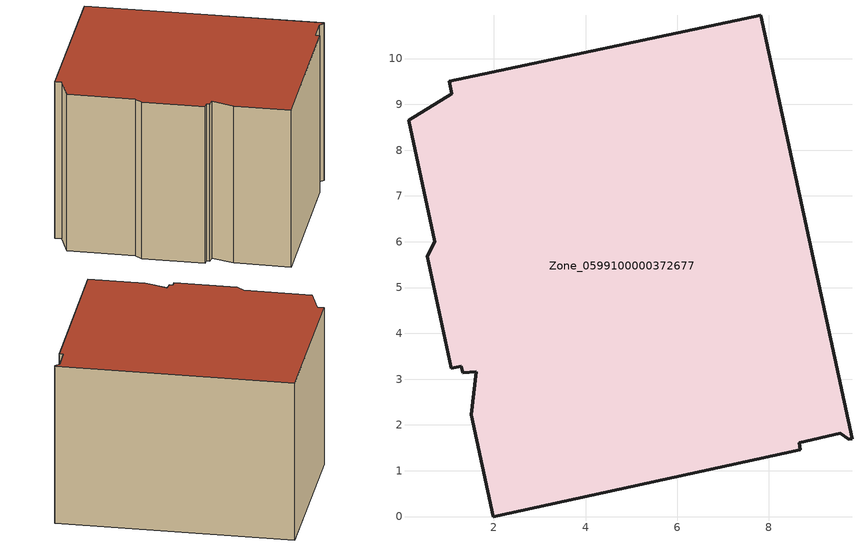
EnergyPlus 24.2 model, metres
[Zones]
Zone_0599100000372677
 floor ground (C_G): 1.28,3.28 1.07,3.24 0.55,5.68 0.7,6 0.14,8.66 1.08,9.23 1.03,9.51 7.83,10.94 9.82,1.7 9.74,1.69 9.56,1.82 8.66,1.61 8.69,1.46 1.98,0 1.51,2.22 1.61,3.16 1.31,3.14 z0
 wall outside (C_F): 9.82,1.7 7.83,10.94 1.03,9.51 1.08,9.23 0.14,8.66 0.7,6 0.55,5.68 1.07,3.24 1.28,3.28 1.31,3.14 1.61,3.16 1.51,2.22 1.98,0 8.69,1.46 8.66,1.61 9.56,1.82 9.74,1.69 9.82,1.7 z0:6.74
 roof outside (C_R): 1.61,3.16 1.51,2.22 1.98,0 8.69,1.46 8.66,1.61 9.56,1.82 9.74,1.69 9.82,1.7 7.83,10.94 1.03,9.51 1.08,9.23 0.14,8.66 0.7,6 0.55,5.68 1.07,3.24 1.28,3.28 1.31,3.14 z6.74
[BUILDING]
Pand.0599100000372677: North Axis=0; Terrain=City; Loads Convergence Tolerance Value=0.04; Temperature Convergence Tolerance Value=0.4; Solar Distribution=FullExterior; Maximum Number of Warmup Days=25; Minimum Number of Warmup Days=1
[Site:Location]
Rotterdam.The.Hague.AP_ZH_NLD Design_Conditions: Latitude=51.96; Longitude=4.45; Time Zone=1; Elevation=-4.5
[SITE:GROUNDTEMPERATURE:BUILDINGSURFACE]
18, 18, 18, 18, 18, 18, 18, 18, 18, 18, 18, 18
[MATERIAL] Thermal Absorptance=0.9; Solar Absorptance=0.7; Visible Absorptance=0.7
Name | Roughness | Thickness | Conductivity | Density | Specific Heat
G.D.1992-2005 | MediumSmooth | 0.15 | 0.06 | 540 | 1210
F.D.1992-2005 | Rough | 0.3 | 0.12 | 1920 | 840
R.D.1992-2005 | MediumRough | 0.2 | 0.08 | 1500 | 1000
[CONSTRUCTION]
C_G: G.D.1992-2005
C_F: F.D.1992-2005
C_R: R.D.1992-2005
[ZONE]
Zone_0599100000372677: Type=1; Multiplier=1; Ceiling Height=Autocalculate; Volume=Autocalculate; Floor Area=autocalculate; Part of Total Floor Area=Yes
[ZONEINFILTRATION:DESIGNFLOWRATE]
Infil_Zone_0599100000372677: Zone or ZoneList or Space or SpaceList=Zone_0599100000372677; Schedule=AlwaysOn; Design Flow Rate Calculation Method=Flow/Area; Flow Rate per Floor Area=0.0021; Constant Term Coefficient=1; Temperature Term Coefficient=0; Velocity Term Coefficient=0; Velocity Squared Term Coefficient=0
[HVACTEMPLATE:ZONE:IDEALLOADSAIRSYSTEM]
Zone_0599100000372677: Maximum Heating Supply Air Temperature=50; Minimum Cooling Supply Air Temperature=13; Maximum Heating Supply Air Humidity Ratio=0.0156; Minimum Cooling Supply Air Humidity Ratio=0.0077; Heating Limit=NoLimit; Cooling Limit=NoLimit; Dehumidification Control Type=ConstantSensibleHeatRatio; Cooling Sensible Heat Ratio=0.7; Dehumidification Setpoint=60; Humidification Control Type=None; Humidification Setpoint=30; Outdoor Air Method=None; Outdoor Air Flow Rate per Person=0.00944; Outdoor Air Flow Rate per Zone Floor Area=0; Outdoor Air Flow Rate per Zone=0; Demand Controlled Ventilation Type=None; Outdoor Air Economizer Type=NoEconomizer; Heat Recovery Type=None; Sensible Heat Recovery Effectiveness=0.7; Latent Heat Recovery Effectiveness=0.65
[ZONECONTROL:THERMOSTAT]
ThermostatControl_Zone_0599100000372677: Zone or ZoneList=Zone_0599100000372677; Control Type Schedule=DualSetpointControlType; Control 1=Thermostat_Zone_0599100000372677; Temperature Difference Between Cutout And Setpoint=0
[THERMOSTATSETPOINT:DUALSETPOINT]
Thermostat_Zone_0599100000372677: Heating Setpoint Temperature Schedule=HeatingSetpoint_Zone_0599100000372677; Cooling Setpoint Temperature Schedule=CoolingSetpoint_Zone_0599100000372677
[SCHEDULE:COMPACT]
HeatingSetpoint_Zone_0599100000372677: Through: 12/31, For: AllDays, Until: 24:00, 21
CoolingSetpoint_Zone_0599100000372677: Through: 12/31, For: AllDays, Until: 24:00, 24
DualSetpointControlType: Through: 12/31, For: AllDays, Until: 24:00, 4
AlwaysOn: Through: 12/31, For: AllDays, Until: 24:00, 1
